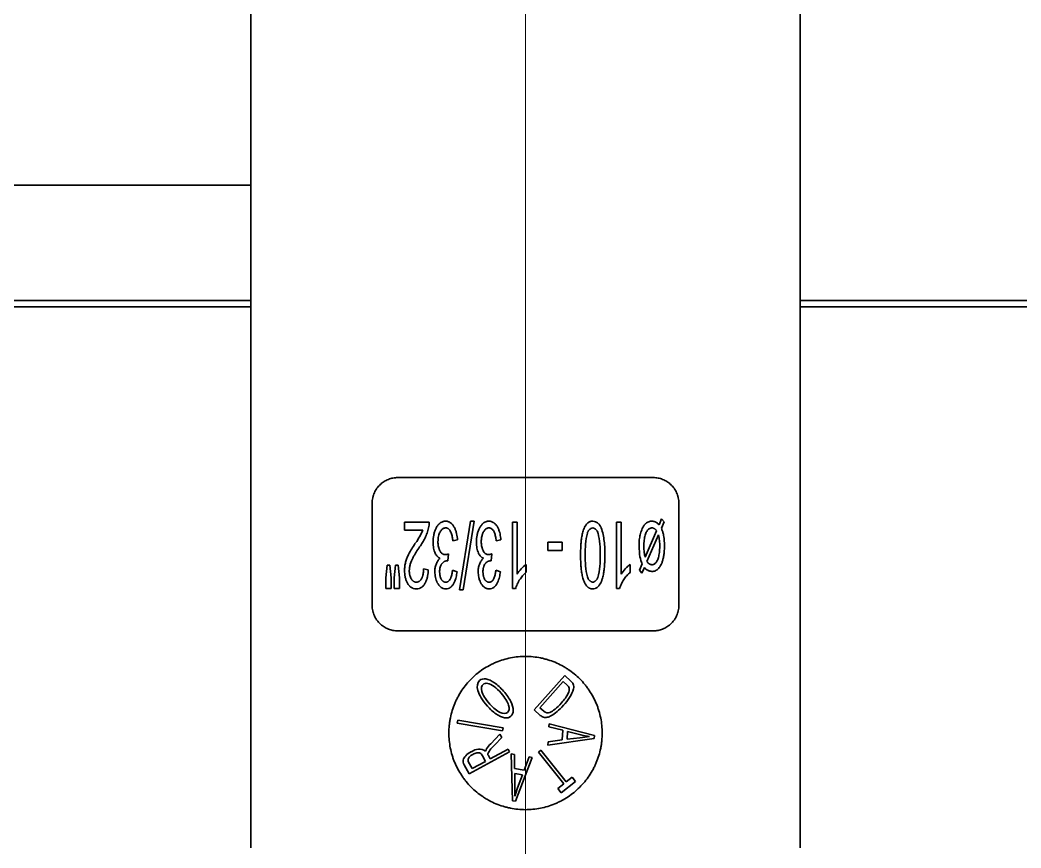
# Model space of a CAD drawing. Extents: x 5809 to 10669, y -850 to 3886.
# Drawn here: x 8613.39 to 8652.56, y 2699.5 to 2731.91 of the extents above; entities that cross this region are included whole.
import ezdxf

# ---------------------------------------------------------------- set-up
doc = ezdxf.new("R2010")
doc.units = 0
doc.header["$LTSCALE"] = 5
doc.layers.get('0').update_dxf_attribs({"linetype": 'CONTINUOUS', "lineweight": 0})
doc.layers.add('1', color=7, linetype='CONTINUOUS', true_color=0xffffff)

msp = doc.modelspace()

# ---------------------------------------------------------------- linework, layer by layer
at = {"color": 4}
msp.add_line((8633.173, 2732.496), (8633.173, 2632.496), dxfattribs=at)
at = {"layer": '1', "color": 7, "linetype": 'Continuous', "lineweight": 35}
for p, q in [((8622.423, 2738.996), (8622.423, 2699.496)), ((8643.923, 2699.496), (8643.923, 2738.996)), ((8622.423, 2725.446), (8584.448, 2725.446)), ((8404.815, 2720.935), (8622.423, 2720.935)), ((8643.923, 2720.935), (8677.024, 2720.935)), ((8404.815, 2720.676), (8622.423, 2720.676)), ((8643.923, 2720.676), (8677.024, 2720.676)), ((8638.173, 2713.996), (8628.173, 2713.996)), ((8627.173, 2708.996), (8627.173, 2712.996)), ((8639.173, 2712.996), (8639.173, 2708.996)), ((8630.593, 2709.605), (8631.015, 2712.292)), ((8631.16, 2712.292), (8630.737, 2709.605)), ((8631.015, 2712.292), (8631.16, 2712.292)), ((8638.397, 2712.148), (8638.5, 2712.387)), ((8638.5, 2712.387), (8638.595, 2712.26)), ((8628.439, 2712.249), (8629.404, 2712.249)), ((8628.439, 2712.249), (8628.439, 2711.941)), ((8629.154, 2711.941), (8628.439, 2711.941)), ((8632.664, 2712.249), (8632.842, 2712.249)), ((8632.664, 2712.249), (8632.664, 2709.649)), ((8632.842, 2710.215), (8632.842, 2712.249)), ((8636.734, 2712.249), (8636.912, 2712.249)), ((8636.734, 2712.249), (8636.734, 2709.649)), ((8636.912, 2710.215), (8636.912, 2712.249)), ((8637.85, 2710.883), (8638.296, 2711.918)), ((8638.595, 2712.26), (8638.488, 2712.013)), ((8630.51, 2711.559), (8630.331, 2711.517)), ((8632.206, 2711.559), (8632.027, 2711.517)), ((8638.375, 2711.751), (8637.925, 2710.711)), ((8634.051, 2711.468), (8634.602, 2711.468)), ((8634.051, 2711.468), (8634.051, 2711.147)), ((8634.602, 2711.147), (8634.051, 2711.147)), ((8634.602, 2711.147), (8634.602, 2711.468)), ((8630.137, 2710.736), (8630.157, 2711.016)), ((8631.833, 2710.737), (8631.853, 2711.016)), ((8627.705, 2710.075), (8627.753, 2710.57)), ((8627.753, 2710.57), (8627.86, 2710.57)), ((8627.86, 2710.57), (8627.91, 2710.075)), ((8628.034, 2710.075), (8628.08, 2710.57)), ((8628.08, 2710.57), (8628.189, 2710.57)), ((8628.189, 2710.57), (8628.238, 2710.075)), ((8629.186, 2710.423), (8629.37, 2710.39)), ((8630.313, 2710.37), (8630.492, 2710.312)), ((8632.01, 2710.37), (8632.188, 2710.312)), ((8633.201, 2710.29), (8633.201, 2710.599)), ((8637.271, 2710.29), (8637.271, 2710.599)), ((8637.63, 2710.374), (8637.737, 2710.62)), ((8637.727, 2710.249), (8637.63, 2710.374)), ((8637.824, 2710.476), (8637.727, 2710.249)), ((8627.705, 2710.075), (8627.705, 2709.649)), ((8627.91, 2709.649), (8627.91, 2710.075)), ((8628.034, 2710.075), (8628.034, 2709.649)), ((8628.238, 2709.649), (8628.238, 2710.075)), ((8627.91, 2709.649), (8627.705, 2709.649)), ((8628.238, 2709.649), (8628.034, 2709.649)), ((8630.737, 2709.605), (8630.593, 2709.605)), ((8632.779, 2709.649), (8632.664, 2709.649)), ((8636.852, 2709.649), (8636.734, 2709.649)), ((8628.173, 2707.996), (8638.173, 2707.996)), ((8634.705, 2706.248), (8633.506, 2704.905)), ((8634.948, 2706.031), (8634.705, 2706.248)), ((8633.737, 2704.984), (8634.652, 2706.01)), ((8634.652, 2706.01), (8634.806, 2705.872)), ((8633.506, 2704.905), (8633.748, 2704.689)), ((8633.891, 2704.847), (8633.737, 2704.984)), ((8630.519, 2704.497), (8630.5, 2704.38)), ((8632.295, 2704.204), (8630.519, 2704.497)), ((8630.5, 2704.38), (8632.276, 2704.086)), ((8632.276, 2704.086), (8632.295, 2704.204)), ((8634.09, 2704.236), (8634.097, 2704.362)), ((8634.09, 2704.236), (8634.627, 2704.105)), ((8635.872, 2703.905), (8634.097, 2704.362)), ((8634.627, 2704.105), (8634.604, 2703.727)), ((8632.173, 2703.954), (8631.81, 2703.579)), ((8631.97, 2703.541), (8632.244, 2703.824)), ((8632.244, 2703.824), (8632.173, 2703.954)), ((8634.045, 2703.521), (8635.865, 2703.778)), ((8634.604, 2703.727), (8634.054, 2703.657)), ((8634.799, 2703.752), (8634.818, 2704.057)), ((8635.303, 2703.814), (8634.799, 2703.752)), ((8634.818, 2704.057), (8635.34, 2703.926)), ((8635.872, 2703.905), (8635.865, 2703.778)), ((8632.492, 2703.362), (8631.788, 2702.983)), ((8632.549, 2703.257), (8632.492, 2703.362)), ((8633.776, 2703.326), (8633.683, 2703.252)), ((8634.76, 2702.08), (8633.776, 2703.326)), ((8634.045, 2703.521), (8634.054, 2703.657)), ((8630.964, 2702.403), (8632.549, 2703.257)), ((8631.607, 2702.885), (8631.083, 2702.603)), ((8631.486, 2703.11), (8631.607, 2702.885)), ((8631.788, 2702.983), (8631.718, 2703.113)), ((8632.739, 2703.158), (8632.605, 2703.181)), ((8632.605, 2703.181), (8632.66, 2701.345)), ((8632.739, 2703.158), (8632.748, 2702.604)), ((8632.786, 2701.323), (8633.435, 2703.037)), ((8633.311, 2703.059), (8633.121, 2702.539)), ((8633.435, 2703.037), (8633.311, 2703.059)), ((8633.683, 2703.252), (8634.666, 2702.006)), ((8630.775, 2702.755), (8630.964, 2702.403)), ((8631.083, 2702.603), (8630.933, 2702.881)), ((8633.121, 2702.539), (8632.748, 2702.604)), ((8632.752, 2702.407), (8632.758, 2701.899)), ((8632.752, 2702.407), (8633.053, 2702.354)), ((8633.053, 2702.354), (8632.865, 2701.849)), ((8634.992, 2702.263), (8634.76, 2702.08)), ((8635.124, 2702.097), (8634.992, 2702.263)), ((8634.666, 2702.006), (8634.434, 2701.822)), ((8634.434, 2701.822), (8634.565, 2701.655)), ((8634.565, 2701.655), (8635.124, 2702.097)), ((8632.66, 2701.345), (8632.786, 2701.323))]:
    msp.add_line(p, q, dxfattribs=at)
for centre, radius, start, end in [((8634.678, 2705.728), 0.405, 27.0957, 48.2605), ((8633.553, 2706.195), 1.569, 315.1419, 342.8269), ((8634.631, 2705.676), 0.263, 17.1388, 48.2605), ((8634.741, 2705.804), 0.317, 346.8867, 20.1022), ((8634.044, 2705.018), 0.23, 228.2605, 291.4392), ((8636.375, 2695.773), 8.112, 94.9161, 97.5911), ((8636.385, 2708.097), 4.3, 255.9385, 260.5571), ((8631.354, 2702.904), 0.462, 56.3406, 129.2567), ((8631.986, 2703.184), 0.39, 149.005, 164.3647), ((8632.857, 2702.563), 1.459, 135.875, 145.744), ((8632.537, 2702.8), 0.922, 127.4414, 155.8018), ((8631.164, 2702.921), 0.235, 101.8972, 189.9808), ((8631.894, 2703.207), 0.2, 188.3447, 208.311), ((8624.648, 2701.718), 8.112, 358.6035, 1.2786), ((8636.896, 2700.352), 4.3, 159.6259, 164.2445)]:
    msp.add_arc(centre, radius, start, end, dxfattribs=at)
for points, knots in [([(8627.173, 2712.996), (8627.173, 2713.068), (8627.181, 2713.138), (8627.199, 2713.223), (8627.203, 2713.24), (8627.212, 2713.274), (8627.217, 2713.291), (8627.233, 2713.34), (8627.246, 2713.372), (8627.274, 2713.435), (8627.289, 2713.465), (8627.314, 2713.509), (8627.323, 2713.523), (8627.341, 2713.551), (8627.351, 2713.565), (8627.399, 2713.633), (8627.442, 2713.682), (8627.501, 2713.737), (8627.513, 2713.748), (8627.538, 2713.768), (8627.55, 2713.779), (8627.588, 2713.808), (8627.614, 2713.826), (8627.694, 2713.876), (8627.75, 2713.904), (8627.837, 2713.939), (8627.867, 2713.949), (8627.927, 2713.966), (8627.957, 2713.973), (8628.048, 2713.99), (8628.11, 2713.996), (8628.173, 2713.996)], [0, 0, 0, 0, 0.125, 0.125, 0.15625, 0.15625, 0.1875, 0.1875, 0.25, 0.25, 0.3125, 0.3125, 0.34375, 0.34375, 0.375, 0.375, 0.5, 0.5, 0.53125, 0.53125, 0.5625, 0.5625, 0.625, 0.625, 0.75, 0.75, 0.8125, 0.8125, 0.875, 0.875, 1, 1, 1, 1]), ([(8639.173, 2712.996), (8639.173, 2713.068), (8639.165, 2713.138), (8639.147, 2713.223), (8639.143, 2713.24), (8639.134, 2713.274), (8639.129, 2713.291), (8639.112, 2713.34), (8639.1, 2713.372), (8639.072, 2713.435), (8639.057, 2713.465), (8639.032, 2713.509), (8639.023, 2713.523), (8639.005, 2713.551), (8638.995, 2713.565), (8638.947, 2713.633), (8638.904, 2713.682), (8638.845, 2713.737), (8638.833, 2713.748), (8638.808, 2713.768), (8638.796, 2713.779), (8638.758, 2713.808), (8638.732, 2713.826), (8638.652, 2713.876), (8638.596, 2713.904), (8638.509, 2713.939), (8638.479, 2713.949), (8638.419, 2713.966), (8638.389, 2713.973), (8638.298, 2713.99), (8638.236, 2713.996), (8638.173, 2713.996)], [0, 0, 0, 0, 0.125, 0.125, 0.15625, 0.15625, 0.1875, 0.1875, 0.25, 0.25, 0.3125, 0.3125, 0.34375, 0.34375, 0.375, 0.375, 0.5, 0.5, 0.53125, 0.53125, 0.5625, 0.5625, 0.625, 0.625, 0.75, 0.75, 0.8125, 0.8125, 0.875, 0.875, 1, 1, 1, 1]), ([(8630.048, 2712.292), (8630.026, 2712.292), (8629.995, 2712.29), (8629.964, 2712.283), (8629.943, 2712.277), (8629.933, 2712.274), (8629.903, 2712.262), (8629.884, 2712.253), (8629.856, 2712.236), (8629.848, 2712.23), (8629.83, 2712.217), (8629.822, 2712.21), (8629.797, 2712.188), (8629.782, 2712.173), (8629.754, 2712.141), (8629.74, 2712.124), (8629.715, 2712.088), (8629.703, 2712.07), (8629.681, 2712.032), (8629.671, 2712.012), (8629.643, 2711.954), (8629.627, 2711.913), (8629.606, 2711.85), (8629.6, 2711.829), (8629.589, 2711.786), (8629.584, 2711.765), (8629.563, 2711.656), (8629.556, 2711.568), (8629.556, 2711.48)], [0, 0, 0, 0, 0.0625, 0.09375, 0.09375, 0.125, 0.125, 0.1875, 0.1875, 0.21875, 0.21875, 0.25, 0.25, 0.3125, 0.3125, 0.375, 0.375, 0.4375, 0.4375, 0.5, 0.5, 0.625, 0.625, 0.6875, 0.6875, 0.75, 0.75, 1, 1, 1, 1]), ([(8630.51, 2711.559), (8630.507, 2711.599), (8630.504, 2711.639), (8630.493, 2711.717), (8630.487, 2711.756), (8630.47, 2711.834), (8630.459, 2711.872), (8630.441, 2711.928), (8630.434, 2711.947), (8630.419, 2711.984), (8630.411, 2712.002), (8630.385, 2712.056), (8630.365, 2712.091), (8630.33, 2712.139), (8630.318, 2712.154), (8630.298, 2712.176), (8630.291, 2712.183), (8630.276, 2712.197), (8630.269, 2712.204), (8630.247, 2712.223), (8630.231, 2712.234), (8630.206, 2712.25), (8630.197, 2712.255), (8630.179, 2712.263), (8630.153, 2712.275), (8630.125, 2712.283), (8630.096, 2712.289), (8630.087, 2712.29), (8630.067, 2712.292), (8630.058, 2712.292), (8630.048, 2712.292)], [0, 0, 0, 0, 0.125, 0.125, 0.25, 0.25, 0.375, 0.375, 0.4375, 0.4375, 0.5, 0.5, 0.625, 0.625, 0.6875, 0.6875, 0.71875, 0.71875, 0.75, 0.75, 0.8125, 0.8125, 0.84375, 0.84375, 0.875, 0.9375, 0.9375, 0.96875, 0.96875, 1, 1, 1, 1]), ([(8631.744, 2712.292), (8631.722, 2712.292), (8631.69, 2712.289), (8631.658, 2712.282), (8631.637, 2712.276), (8631.626, 2712.273), (8631.596, 2712.261), (8631.577, 2712.251), (8631.549, 2712.233), (8631.54, 2712.227), (8631.523, 2712.214), (8631.514, 2712.207), (8631.49, 2712.185), (8631.475, 2712.169), (8631.447, 2712.136), (8631.433, 2712.119), (8631.414, 2712.092), (8631.408, 2712.083), (8631.397, 2712.064), (8631.38, 2712.036), (8631.365, 2712.008), (8631.337, 2711.949), (8631.321, 2711.908), (8631.301, 2711.846), (8631.295, 2711.825), (8631.285, 2711.782), (8631.28, 2711.761), (8631.259, 2711.654), (8631.253, 2711.567), (8631.253, 2711.48)], [0, 0, 0, 0, 0.0625, 0.09375, 0.09375, 0.125, 0.125, 0.1875, 0.1875, 0.21875, 0.21875, 0.25, 0.25, 0.3125, 0.3125, 0.375, 0.375, 0.40625, 0.40625, 0.4375, 0.5, 0.5, 0.625, 0.625, 0.6875, 0.6875, 0.75, 0.75, 1, 1, 1, 1]), ([(8632.206, 2711.559), (8632.202, 2711.638), (8632.192, 2711.716), (8632.167, 2711.831), (8632.157, 2711.868), (8632.138, 2711.924), (8632.132, 2711.943), (8632.117, 2711.98), (8632.109, 2711.998), (8632.083, 2712.052), (8632.064, 2712.087), (8632.029, 2712.135), (8632.016, 2712.151), (8631.99, 2712.181), (8631.976, 2712.194), (8631.954, 2712.214), (8631.946, 2712.22), (8631.93, 2712.232), (8631.922, 2712.237), (8631.896, 2712.253), (8631.879, 2712.262), (8631.851, 2712.273), (8631.842, 2712.277), (8631.823, 2712.282), (8631.813, 2712.285), (8631.784, 2712.29), (8631.764, 2712.292), (8631.744, 2712.292)], [0, 0, 0, 0, 0.25, 0.25, 0.375, 0.375, 0.4375, 0.4375, 0.5, 0.5, 0.625, 0.625, 0.6875, 0.6875, 0.75, 0.75, 0.78125, 0.78125, 0.8125, 0.8125, 0.875, 0.875, 0.90625, 0.90625, 0.9375, 0.9375, 1, 1, 1, 1]), ([(8635.327, 2710.966), (8635.327, 2711.031), (8635.328, 2711.095), (8635.331, 2711.223), (8635.334, 2711.287), (8635.342, 2711.415), (8635.348, 2711.478), (8635.363, 2711.606), (8635.372, 2711.669), (8635.391, 2711.763), (8635.397, 2711.795), (8635.413, 2711.857), (8635.422, 2711.887), (8635.441, 2711.948), (8635.452, 2711.979), (8635.478, 2712.038), (8635.492, 2712.066), (8635.516, 2712.108), (8635.524, 2712.121), (8635.543, 2712.148), (8635.552, 2712.16), (8635.573, 2712.184), (8635.583, 2712.196), (8635.607, 2712.218), (8635.619, 2712.228), (8635.645, 2712.247), (8635.658, 2712.255), (8635.679, 2712.265), (8635.686, 2712.269), (8635.701, 2712.275), (8635.708, 2712.277), (8635.731, 2712.284), (8635.746, 2712.288), (8635.777, 2712.292), (8635.792, 2712.292), (8635.808, 2712.292)], [0, 0, 0, 0, 0.125, 0.125, 0.25, 0.25, 0.375, 0.375, 0.5, 0.5, 0.5625, 0.5625, 0.625, 0.625, 0.6875, 0.6875, 0.75, 0.75, 0.78125, 0.78125, 0.8125, 0.8125, 0.84375, 0.84375, 0.875, 0.875, 0.90625, 0.90625, 0.921875, 0.921875, 0.9375, 0.9375, 0.96875, 0.96875, 1, 1, 1, 1]), ([(8635.808, 2712.294), (8635.845, 2712.289), (8635.88, 2712.28), (8635.931, 2712.258), (8635.948, 2712.25), (8635.979, 2712.23), (8635.994, 2712.22), (8636.015, 2712.202), (8636.022, 2712.196), (8636.036, 2712.183), (8636.042, 2712.177), (8636.061, 2712.156), (8636.084, 2712.127), (8636.103, 2712.095), (8636.116, 2712.069), (8636.119, 2712.061), (8636.126, 2712.043), (8636.13, 2712.034), (8636.133, 2712.025)], [0, 0, 0, 0, 0.25, 0.25, 0.375, 0.375, 0.5, 0.5, 0.5625, 0.5625, 0.625, 0.625, 0.75, 0.875, 0.875, 0.9375, 0.9375, 1, 1, 1, 1]), ([(8637.788, 2712.09), (8637.806, 2712.121), (8637.827, 2712.148), (8637.857, 2712.179), (8637.864, 2712.184), (8637.877, 2712.196), (8637.883, 2712.201), (8637.903, 2712.217), (8637.931, 2712.236), (8637.96, 2712.251), (8637.983, 2712.261), (8637.991, 2712.264), (8638.006, 2712.27), (8638.014, 2712.272), (8638.053, 2712.284), (8638.085, 2712.289), (8638.117, 2712.291)], [0, 0, 0, 0, 0.25, 0.25, 0.3125, 0.3125, 0.375, 0.375, 0.5, 0.625, 0.625, 0.6875, 0.6875, 0.75, 0.75, 1, 1, 1, 1]), ([(8638.117, 2712.291), (8638.144, 2712.29), (8638.17, 2712.286), (8638.208, 2712.276), (8638.221, 2712.272), (8638.246, 2712.263), (8638.258, 2712.257), (8638.294, 2712.239), (8638.317, 2712.225), (8638.349, 2712.199), (8638.359, 2712.19), (8638.379, 2712.17), (8638.388, 2712.159), (8638.397, 2712.148)], [0, 0, 0, 0, 0.25, 0.25, 0.375, 0.375, 0.5, 0.5, 0.75, 0.75, 0.875, 0.875, 1, 1, 1, 1]), ([(8628.872, 2711.441), (8628.929, 2711.517), (8628.981, 2711.598), (8629.075, 2711.764), (8629.118, 2711.851), (8629.156, 2711.94)], [0, 0, 0, 0, 0.5, 0.5, 1, 1, 1, 1]), ([(8629.383, 2712.026), (8629.366, 2711.958), (8629.346, 2711.891), (8629.299, 2711.761), (8629.246, 2711.634), (8629.18, 2711.514), (8629.126, 2711.426), (8629.107, 2711.397), (8629.069, 2711.34), (8629.049, 2711.312), (8629.028, 2711.285)], [0, 0, 0, 0, 0.25, 0.25, 0.5, 0.75, 0.75, 0.875, 0.875, 1, 1, 1, 1]), ([(8630.331, 2711.517), (8630.325, 2711.57), (8630.317, 2711.623), (8630.301, 2711.701), (8630.295, 2711.727), (8630.281, 2711.779), (8630.273, 2711.804), (8630.254, 2711.854), (8630.243, 2711.878), (8630.224, 2711.913), (8630.217, 2711.924), (8630.201, 2711.946), (8630.193, 2711.957), (8630.175, 2711.976), (8630.165, 2711.985), (8630.149, 2711.996), (8630.144, 2712), (8630.133, 2712.007), (8630.127, 2712.01), (8630.11, 2712.018), (8630.097, 2712.022), (8630.072, 2712.027), (8630.059, 2712.029), (8630.046, 2712.029)], [0, 0, 0, 0, 0.25, 0.25, 0.375, 0.375, 0.5, 0.5, 0.625, 0.625, 0.6875, 0.6875, 0.75, 0.75, 0.8125, 0.8125, 0.84375, 0.84375, 0.875, 0.875, 0.9375, 0.9375, 1, 1, 1, 1]), ([(8631.742, 2712.029), (8631.728, 2712.029), (8631.714, 2712.027), (8631.686, 2712.02), (8631.673, 2712.015), (8631.648, 2712.003), (8631.636, 2711.995), (8631.613, 2711.978), (8631.602, 2711.969), (8631.583, 2711.949), (8631.573, 2711.938), (8631.556, 2711.916), (8631.548, 2711.904), (8631.526, 2711.868), (8631.513, 2711.843), (8631.497, 2711.804), (8631.492, 2711.79), (8631.483, 2711.763), (8631.479, 2711.75), (8631.467, 2711.709), (8631.461, 2711.681), (8631.447, 2711.598), (8631.443, 2711.542), (8631.443, 2711.486)], [0, 0, 0, 0, 0.0625, 0.0625, 0.125, 0.125, 0.1875, 0.1875, 0.25, 0.25, 0.3125, 0.3125, 0.375, 0.375, 0.5, 0.5, 0.5625, 0.5625, 0.625, 0.625, 0.75, 0.75, 1, 1, 1, 1]), ([(8635.8, 2712.033), (8635.775, 2712.027), (8635.751, 2712.017), (8635.717, 2711.997), (8635.706, 2711.99), (8635.686, 2711.974), (8635.676, 2711.965), (8635.658, 2711.947), (8635.65, 2711.937), (8635.634, 2711.915), (8635.62, 2711.893), (8635.609, 2711.869), (8635.6, 2711.845), (8635.596, 2711.832), (8635.593, 2711.819)], [0, 0, 0, 0, 0.25, 0.25, 0.375, 0.375, 0.5, 0.5, 0.625, 0.625, 0.75, 0.875, 0.875, 1, 1, 1, 1]), ([(8636.009, 2711.82), (8636.003, 2711.846), (8635.994, 2711.871), (8635.975, 2711.905), (8635.968, 2711.916), (8635.952, 2711.937), (8635.944, 2711.947), (8635.93, 2711.961), (8635.925, 2711.966), (8635.915, 2711.974), (8635.91, 2711.979), (8635.895, 2711.991), (8635.873, 2712.005), (8635.85, 2712.016), (8635.826, 2712.026), (8635.814, 2712.03), (8635.801, 2712.033)], [0, 0, 0, 0, 0.25, 0.25, 0.375, 0.375, 0.5, 0.5, 0.5625, 0.5625, 0.625, 0.625, 0.75, 0.875, 0.875, 1, 1, 1, 1]), ([(8636.138, 2712.027), (8636.192, 2711.854), (8636.23, 2711.68), (8636.264, 2711.415), (8636.271, 2711.326), (8636.277, 2711.147), (8636.276, 2711.057), (8636.272, 2710.967)], [0, 0, 0, 0, 0.5, 0.5, 0.75, 0.75, 1, 1, 1, 1]), ([(8637.62, 2711.309), (8637.615, 2711.378), (8637.616, 2711.445), (8637.626, 2711.58), (8637.636, 2711.647), (8637.657, 2711.746), (8637.665, 2711.779), (8637.684, 2711.844), (8637.694, 2711.876), (8637.729, 2711.971), (8637.756, 2712.032), (8637.786, 2712.091)], [0, 0, 0, 0, 0.25, 0.25, 0.5, 0.5, 0.625, 0.625, 0.75, 0.75, 1, 1, 1, 1]), ([(8638.296, 2711.918), (8638.286, 2711.934), (8638.275, 2711.949), (8638.256, 2711.968), (8638.25, 2711.974), (8638.236, 2711.986), (8638.221, 2711.996), (8638.206, 2712.004), (8638.19, 2712.012), (8638.182, 2712.015), (8638.157, 2712.024), (8638.141, 2712.027), (8638.123, 2712.029)], [0, 0, 0, 0, 0.25, 0.25, 0.375, 0.375, 0.5, 0.625, 0.625, 0.75, 0.75, 1, 1, 1, 1]), ([(8638.424, 2711.305), (8638.426, 2711.381), (8638.422, 2711.456), (8638.406, 2711.605), (8638.393, 2711.678), (8638.375, 2711.751)], [0, 0, 0, 0, 0.5, 0.5, 1, 1, 1, 1]), ([(8629.028, 2711.285), (8628.98, 2711.215), (8628.933, 2711.144), (8628.866, 2711.035), (8628.844, 2710.998), (8628.801, 2710.924), (8628.781, 2710.887), (8628.722, 2710.773), (8628.688, 2710.695), (8628.658, 2710.59), (8628.652, 2710.569), (8628.643, 2710.526), (8628.639, 2710.505), (8628.629, 2710.44), (8628.625, 2710.396), (8628.625, 2710.352)], [0, 0, 0, 0, 0.25, 0.25, 0.375, 0.375, 0.5, 0.5, 0.75, 0.75, 0.8125, 0.8125, 0.875, 0.875, 1, 1, 1, 1]), ([(8629.826, 2710.84), (8629.808, 2710.848), (8629.773, 2710.867), (8629.723, 2710.909), (8629.677, 2710.965), (8629.635, 2711.038), (8629.601, 2711.126), (8629.576, 2711.229), (8629.56, 2711.346), (8629.556, 2711.433), (8629.556, 2711.48)], [0, 0, 0, 0, 0.122262, 0.247653, 0.373044, 0.498435, 0.623827, 0.749218, 0.874609, 1, 1, 1, 1]), ([(8629.747, 2711.486), (8629.747, 2711.431), (8629.751, 2711.378), (8629.764, 2711.299), (8629.769, 2711.273), (8629.78, 2711.235), (8629.784, 2711.222), (8629.793, 2711.196), (8629.798, 2711.184), (8629.814, 2711.146), (8629.826, 2711.123), (8629.848, 2711.089), (8629.855, 2711.079), (8629.872, 2711.058), (8629.882, 2711.048), (8629.901, 2711.03), (8629.911, 2711.022), (8629.933, 2711.007), (8629.945, 2711.001), (8629.969, 2710.991), (8629.981, 2710.987), (8630, 2710.983), (8630.007, 2710.982), (8630.02, 2710.981), (8630.026, 2710.98), (8630.033, 2710.98)], [0, 0, 0, 0, 0.25, 0.25, 0.375, 0.375, 0.4375, 0.4375, 0.5, 0.5, 0.625, 0.625, 0.6875, 0.6875, 0.75, 0.75, 0.8125, 0.8125, 0.875, 0.875, 0.9375, 0.9375, 0.96875, 0.96875, 1, 1, 1, 1]), ([(8631.523, 2710.84), (8631.505, 2710.848), (8631.469, 2710.867), (8631.418, 2710.91), (8631.372, 2710.967), (8631.331, 2711.04), (8631.297, 2711.128), (8631.272, 2711.23), (8631.256, 2711.347), (8631.253, 2711.434), (8631.253, 2711.48)], [0, 0, 0, 0, 0.122256, 0.247648, 0.37304, 0.498432, 0.623824, 0.749216, 0.874608, 1, 1, 1, 1]), ([(8631.443, 2711.486), (8631.443, 2711.432), (8631.447, 2711.379), (8631.46, 2711.301), (8631.465, 2711.276), (8631.476, 2711.237), (8631.48, 2711.225), (8631.488, 2711.199), (8631.493, 2711.187), (8631.509, 2711.15), (8631.521, 2711.126), (8631.542, 2711.092), (8631.55, 2711.081), (8631.567, 2711.06), (8631.576, 2711.05), (8631.595, 2711.032), (8631.605, 2711.024), (8631.622, 2711.012), (8631.628, 2711.009), (8631.639, 2711.002), (8631.645, 2710.999), (8631.663, 2710.991), (8631.676, 2710.987), (8631.696, 2710.983), (8631.702, 2710.982), (8631.716, 2710.981), (8631.723, 2710.98), (8631.729, 2710.98)], [0, 0, 0, 0, 0.25, 0.25, 0.375, 0.375, 0.4375, 0.4375, 0.5, 0.5, 0.625, 0.625, 0.6875, 0.6875, 0.75, 0.75, 0.8125, 0.8125, 0.84375, 0.84375, 0.875, 0.875, 0.9375, 0.9375, 0.96875, 0.96875, 1, 1, 1, 1]), ([(8628.44, 2710.36), (8628.44, 2710.415), (8628.444, 2710.469), (8628.458, 2710.577), (8628.467, 2710.63), (8628.487, 2710.708), (8628.494, 2710.734), (8628.51, 2710.786), (8628.519, 2710.812), (8628.548, 2710.888), (8628.57, 2710.937), (8628.595, 2710.984)], [0, 0, 0, 0, 0.25, 0.25, 0.5, 0.5, 0.625, 0.625, 0.75, 0.75, 1, 1, 1, 1]), ([(8629.628, 2710.312), (8629.625, 2710.362), (8629.627, 2710.41), (8629.637, 2710.482), (8629.642, 2710.506), (8629.655, 2710.554), (8629.662, 2710.577), (8629.688, 2710.645), (8629.71, 2710.688), (8629.762, 2710.769), (8629.792, 2710.806), (8629.826, 2710.84)], [0, 0, 0, 0, 0.25, 0.25, 0.375, 0.375, 0.5, 0.5, 0.75, 0.75, 1, 1, 1, 1]), ([(8629.812, 2710.306), (8629.812, 2710.356), (8629.816, 2710.406), (8629.831, 2710.478), (8629.837, 2710.502), (8629.85, 2710.537), (8629.854, 2710.549), (8629.865, 2710.571), (8629.876, 2710.593), (8629.889, 2710.614), (8629.903, 2710.634), (8629.911, 2710.644), (8629.935, 2710.671), (8629.954, 2710.687), (8629.979, 2710.703), (8629.984, 2710.706), (8629.995, 2710.712), (8630.011, 2710.72), (8630.039, 2710.731), (8630.062, 2710.736), (8630.086, 2710.74), (8630.098, 2710.741), (8630.11, 2710.74)], [0, 0, 0, 0, 0.25, 0.25, 0.375, 0.375, 0.4375, 0.4375, 0.5, 0.5625, 0.5625, 0.625, 0.625, 0.75, 0.75, 0.78125, 0.78125, 0.8125, 0.875, 0.9375, 0.9375, 1, 1, 1, 1]), ([(8630.033, 2710.98), (8630.055, 2710.982), (8630.076, 2710.986), (8630.117, 2710.998), (8630.137, 2711.006), (8630.157, 2711.016)], [0, 0, 0, 0, 0.5, 0.5, 1, 1, 1, 1]), ([(8630.137, 2710.736), (8630.132, 2710.738), (8630.128, 2710.738), (8630.118, 2710.74), (8630.114, 2710.74), (8630.109, 2710.741)], [0, 0, 0, 0, 0.5, 0.5, 1, 1, 1, 1]), ([(8631.324, 2710.312), (8631.321, 2710.361), (8631.323, 2710.41), (8631.334, 2710.481), (8631.338, 2710.505), (8631.348, 2710.54), (8631.351, 2710.552), (8631.358, 2710.575), (8631.362, 2710.587), (8631.384, 2710.643), (8631.405, 2710.686), (8631.438, 2710.737), (8631.445, 2710.747), (8631.459, 2710.767), (8631.481, 2710.796), (8631.506, 2710.823), (8631.523, 2710.84)], [0, 0, 0, 0, 0.25, 0.25, 0.375, 0.375, 0.4375, 0.4375, 0.5, 0.5, 0.75, 0.75, 0.8125, 0.8125, 0.875, 1, 1, 1, 1]), ([(8631.807, 2710.74), (8631.782, 2710.741), (8631.758, 2710.737), (8631.729, 2710.728), (8631.723, 2710.726), (8631.711, 2710.722), (8631.695, 2710.715), (8631.679, 2710.706), (8631.658, 2710.692), (8631.649, 2710.684), (8631.63, 2710.668), (8631.622, 2710.66), (8631.605, 2710.641), (8631.598, 2710.632), (8631.584, 2710.611), (8631.577, 2710.601), (8631.559, 2710.569), (8631.549, 2710.547), (8631.537, 2710.512), (8631.534, 2710.5), (8631.527, 2710.476), (8631.524, 2710.464), (8631.512, 2710.404), (8631.508, 2710.356), (8631.508, 2710.306)], [0, 0, 0, 0, 0.125, 0.125, 0.15625, 0.15625, 0.1875, 0.25, 0.25, 0.3125, 0.3125, 0.375, 0.375, 0.4375, 0.4375, 0.5, 0.5, 0.625, 0.625, 0.6875, 0.6875, 0.75, 0.75, 1, 1, 1, 1]), ([(8631.729, 2710.98), (8631.751, 2710.982), (8631.772, 2710.986), (8631.803, 2710.995), (8631.813, 2710.998), (8631.834, 2711.006), (8631.843, 2711.011), (8631.853, 2711.016)], [0, 0, 0, 0, 0.5, 0.5, 0.75, 0.75, 1, 1, 1, 1]), ([(8635.327, 2710.966), (8635.327, 2710.903), (8635.328, 2710.839), (8635.331, 2710.711), (8635.334, 2710.647), (8635.342, 2710.52), (8635.347, 2710.456), (8635.362, 2710.33), (8635.371, 2710.266), (8635.396, 2710.142), (8635.411, 2710.08), (8635.441, 2709.99), (8635.452, 2709.96), (8635.476, 2709.901), (8635.49, 2709.872), (8635.513, 2709.83), (8635.522, 2709.816), (8635.539, 2709.789), (8635.548, 2709.776), (8635.578, 2709.739), (8635.6, 2709.717), (8635.631, 2709.693), (8635.638, 2709.688), (8635.651, 2709.68), (8635.672, 2709.668), (8635.693, 2709.658), (8635.716, 2709.651), (8635.723, 2709.649), (8635.738, 2709.645), (8635.762, 2709.64), (8635.785, 2709.639), (8635.801, 2709.639)], [0, 0, 0, 0, 0.125, 0.125, 0.25, 0.25, 0.375, 0.375, 0.5, 0.5, 0.625, 0.625, 0.6875, 0.6875, 0.75, 0.75, 0.78125, 0.78125, 0.8125, 0.8125, 0.875, 0.875, 0.890625, 0.890625, 0.90625, 0.9375, 0.9375, 0.953125, 0.953125, 0.96875, 1, 1, 1, 1]), ([(8636.276, 2710.966), (8636.276, 2710.902), (8636.275, 2710.838), (8636.272, 2710.71), (8636.269, 2710.646), (8636.261, 2710.519), (8636.255, 2710.455), (8636.24, 2710.328), (8636.231, 2710.264), (8636.213, 2710.171), (8636.206, 2710.139), (8636.191, 2710.078), (8636.182, 2710.047), (8636.168, 2710.001), (8636.162, 2709.986), (8636.151, 2709.956), (8636.146, 2709.941), (8636.127, 2709.897), (8636.113, 2709.868), (8636.089, 2709.827), (8636.081, 2709.813), (8636.063, 2709.787), (8636.044, 2709.762), (8636.023, 2709.738), (8636.006, 2709.722), (8636, 2709.717), (8635.988, 2709.706), (8635.982, 2709.701), (8635.963, 2709.687), (8635.95, 2709.679), (8635.929, 2709.668), (8635.922, 2709.665), (8635.908, 2709.659), (8635.9, 2709.656), (8635.863, 2709.643), (8635.832, 2709.639), (8635.801, 2709.639)], [0, 0, 0, 0, 0.125, 0.125, 0.25, 0.25, 0.375, 0.375, 0.5, 0.5, 0.5625, 0.5625, 0.625, 0.625, 0.65625, 0.65625, 0.6875, 0.6875, 0.75, 0.75, 0.78125, 0.78125, 0.8125, 0.84375, 0.84375, 0.859375, 0.859375, 0.875, 0.875, 0.90625, 0.90625, 0.921875, 0.921875, 0.9375, 0.9375, 1, 1, 1, 1]), ([(8628.896, 2709.639), (8628.859, 2709.639), (8628.822, 2709.644), (8628.777, 2709.659), (8628.768, 2709.662), (8628.751, 2709.67), (8628.725, 2709.682), (8628.701, 2709.697), (8628.678, 2709.714), (8628.67, 2709.72), (8628.656, 2709.733), (8628.648, 2709.739), (8628.628, 2709.76), (8628.615, 2709.774), (8628.59, 2709.805), (8628.579, 2709.821), (8628.558, 2709.854), (8628.548, 2709.872), (8628.521, 2709.925), (8628.506, 2709.962), (8628.487, 2710.019), (8628.482, 2710.039), (8628.471, 2710.078), (8628.467, 2710.098), (8628.455, 2710.157), (8628.45, 2710.198), (8628.442, 2710.278), (8628.441, 2710.319), (8628.441, 2710.36)], [0, 0, 0, 0, 0.125, 0.125, 0.15625, 0.15625, 0.1875, 0.25, 0.25, 0.28125, 0.28125, 0.3125, 0.3125, 0.375, 0.375, 0.4375, 0.4375, 0.5, 0.5, 0.625, 0.625, 0.6875, 0.6875, 0.75, 0.75, 0.875, 0.875, 1, 1, 1, 1]), ([(8628.625, 2710.352), (8628.625, 2710.302), (8628.629, 2710.252), (8628.641, 2710.191), (8628.644, 2710.179), (8628.65, 2710.155), (8628.653, 2710.143), (8628.665, 2710.108), (8628.674, 2710.085), (8628.69, 2710.052), (8628.696, 2710.041), (8628.708, 2710.02), (8628.722, 2710), (8628.737, 2709.982), (8628.75, 2709.969), (8628.754, 2709.964), (8628.763, 2709.956), (8628.767, 2709.952), (8628.781, 2709.941), (8628.791, 2709.935), (8628.806, 2709.926), (8628.811, 2709.923), (8628.822, 2709.918), (8628.827, 2709.916), (8628.855, 2709.906), (8628.877, 2709.902), (8628.9, 2709.902)], [0, 0, 0, 0, 0.25, 0.25, 0.3125, 0.3125, 0.375, 0.375, 0.5, 0.5, 0.5625, 0.5625, 0.625, 0.6875, 0.6875, 0.71875, 0.71875, 0.75, 0.75, 0.8125, 0.8125, 0.84375, 0.84375, 0.875, 0.875, 1, 1, 1, 1]), ([(8628.896, 2709.639), (8628.935, 2709.639), (8628.974, 2709.644), (8629.021, 2709.658), (8629.03, 2709.662), (8629.048, 2709.669), (8629.075, 2709.681), (8629.101, 2709.697), (8629.133, 2709.721), (8629.148, 2709.734), (8629.177, 2709.763), (8629.19, 2709.779), (8629.215, 2709.811), (8629.226, 2709.829), (8629.248, 2709.864), (8629.257, 2709.883), (8629.284, 2709.939), (8629.298, 2709.978), (8629.317, 2710.038), (8629.322, 2710.058), (8629.332, 2710.099), (8629.336, 2710.12), (8629.349, 2710.181), (8629.355, 2710.222), (8629.364, 2710.306), (8629.368, 2710.348), (8629.37, 2710.39)], [0, 0, 0, 0, 0.125, 0.125, 0.15625, 0.15625, 0.1875, 0.25, 0.25, 0.3125, 0.3125, 0.375, 0.375, 0.4375, 0.4375, 0.5, 0.5, 0.625, 0.625, 0.6875, 0.6875, 0.75, 0.75, 0.875, 0.875, 1, 1, 1, 1]), ([(8629.186, 2710.423), (8629.185, 2710.367), (8629.182, 2710.312), (8629.169, 2710.229), (8629.164, 2710.202), (8629.154, 2710.161), (8629.15, 2710.148), (8629.142, 2710.121), (8629.137, 2710.108), (8629.127, 2710.082), (8629.121, 2710.07), (8629.109, 2710.045), (8629.102, 2710.033), (8629.08, 2709.998), (8629.063, 2709.977), (8629.039, 2709.954), (8629.033, 2709.95), (8629.023, 2709.942), (8629.006, 2709.93), (8628.989, 2709.921), (8628.971, 2709.914), (8628.964, 2709.912), (8628.952, 2709.908), (8628.933, 2709.904), (8628.913, 2709.902), (8628.9, 2709.902)], [0, 0, 0, 0, 0.25, 0.25, 0.375, 0.375, 0.4375, 0.4375, 0.5, 0.5, 0.5625, 0.5625, 0.625, 0.625, 0.75, 0.75, 0.78125, 0.78125, 0.8125, 0.875, 0.875, 0.90625, 0.90625, 0.9375, 1, 1, 1, 1]), ([(8630.05, 2709.9), (8630.074, 2709.9), (8630.097, 2709.905), (8630.13, 2709.919), (8630.141, 2709.925), (8630.16, 2709.939), (8630.17, 2709.947), (8630.196, 2709.973), (8630.21, 2709.993), (8630.229, 2710.025), (8630.234, 2710.036), (8630.245, 2710.058), (8630.25, 2710.069), (8630.263, 2710.103), (8630.271, 2710.127), (8630.284, 2710.174), (8630.289, 2710.198), (8630.303, 2710.271), (8630.309, 2710.32), (8630.313, 2710.37)], [0, 0, 0, 0, 0.125, 0.125, 0.1875, 0.1875, 0.25, 0.25, 0.375, 0.375, 0.4375, 0.4375, 0.5, 0.5, 0.625, 0.625, 0.75, 0.75, 1, 1, 1, 1]), ([(8631.746, 2709.9), (8631.758, 2709.9), (8631.771, 2709.901), (8631.788, 2709.905), (8631.794, 2709.907), (8631.806, 2709.911), (8631.812, 2709.913), (8631.828, 2709.92), (8631.839, 2709.927), (8631.854, 2709.937), (8631.859, 2709.941), (8631.868, 2709.949), (8631.881, 2709.962), (8631.893, 2709.976), (8631.908, 2709.996), (8631.914, 2710.006), (8631.933, 2710.038), (8631.943, 2710.06), (8631.96, 2710.106), (8631.968, 2710.129), (8631.981, 2710.177), (8631.986, 2710.201), (8632, 2710.273), (8632.006, 2710.321), (8632.01, 2710.37)], [0, 0, 0, 0, 0.0625, 0.0625, 0.09375, 0.09375, 0.125, 0.125, 0.1875, 0.1875, 0.21875, 0.21875, 0.25, 0.3125, 0.3125, 0.375, 0.375, 0.5, 0.5, 0.625, 0.625, 0.75, 0.75, 1, 1, 1, 1]), ([(8632.842, 2710.215), (8632.889, 2710.291), (8632.943, 2710.361), (8633.062, 2710.489), (8633.128, 2710.547), (8633.201, 2710.599)], [0, 0, 0, 0, 0.5, 0.5, 1, 1, 1, 1]), ([(8636.913, 2710.215), (8636.96, 2710.292), (8637.014, 2710.362), (8637.104, 2710.458), (8637.136, 2710.489), (8637.185, 2710.532), (8637.202, 2710.546), (8637.236, 2710.574), (8637.253, 2710.587), (8637.271, 2710.599)], [0, 0, 0, 0, 0.5, 0.5, 0.75, 0.75, 0.875, 0.875, 1, 1, 1, 1]), ([(8638.116, 2710.321), (8638.089, 2710.324), (8638.062, 2710.329), (8638.022, 2710.34), (8638.009, 2710.345), (8637.983, 2710.355), (8637.97, 2710.361), (8637.932, 2710.381), (8637.908, 2710.396), (8637.875, 2710.423), (8637.864, 2710.433), (8637.843, 2710.454), (8637.833, 2710.465), (8637.824, 2710.476)], [0, 0, 0, 0, 0.25, 0.25, 0.375, 0.375, 0.5, 0.5, 0.75, 0.75, 0.875, 0.875, 1, 1, 1, 1]), ([(8637.925, 2710.71), (8637.935, 2710.693), (8637.948, 2710.677), (8637.968, 2710.655), (8637.976, 2710.649), (8637.991, 2710.636), (8637.999, 2710.63), (8638.023, 2710.614), (8638.04, 2710.606), (8638.076, 2710.592), (8638.095, 2710.588), (8638.113, 2710.585)], [0, 0, 0, 0, 0.25, 0.25, 0.375, 0.375, 0.5, 0.5, 0.75, 0.75, 1, 1, 1, 1]), ([(8630.054, 2709.639), (8630.018, 2709.639), (8629.983, 2709.645), (8629.915, 2709.671), (8629.884, 2709.689), (8629.827, 2709.735), (8629.803, 2709.761), (8629.769, 2709.804), (8629.759, 2709.82), (8629.739, 2709.851), (8629.73, 2709.867), (8629.705, 2709.916), (8629.691, 2709.949), (8629.667, 2710.019), (8629.657, 2710.055), (8629.642, 2710.128), (8629.637, 2710.164), (8629.629, 2710.238), (8629.628, 2710.275), (8629.628, 2710.312)], [0, 0, 0, 0, 0.125, 0.125, 0.25, 0.25, 0.375, 0.375, 0.4375, 0.4375, 0.5, 0.5, 0.625, 0.625, 0.75, 0.75, 0.875, 0.875, 1, 1, 1, 1]), ([(8629.812, 2710.306), (8629.812, 2710.263), (8629.815, 2710.219), (8629.827, 2710.155), (8629.831, 2710.134), (8629.843, 2710.092), (8629.851, 2710.071), (8629.864, 2710.041), (8629.869, 2710.032), (8629.88, 2710.013), (8629.885, 2710.003), (8629.904, 2709.976), (8629.918, 2709.96), (8629.938, 2709.943), (8629.942, 2709.939), (8629.95, 2709.933), (8629.955, 2709.93), (8629.968, 2709.921), (8629.978, 2709.916), (8629.992, 2709.91), (8629.997, 2709.909), (8630.008, 2709.906), (8630.013, 2709.904), (8630.029, 2709.901), (8630.039, 2709.9), (8630.05, 2709.9)], [0, 0, 0, 0, 0.25, 0.25, 0.375, 0.375, 0.5, 0.5, 0.5625, 0.5625, 0.625, 0.625, 0.75, 0.75, 0.78125, 0.78125, 0.8125, 0.8125, 0.875, 0.875, 0.90625, 0.90625, 0.9375, 0.9375, 1, 1, 1, 1]), ([(8630.054, 2709.639), (8630.09, 2709.639), (8630.125, 2709.645), (8630.167, 2709.66), (8630.175, 2709.664), (8630.191, 2709.672), (8630.215, 2709.684), (8630.237, 2709.7), (8630.258, 2709.717), (8630.265, 2709.723), (8630.278, 2709.736), (8630.298, 2709.755), (8630.315, 2709.777), (8630.336, 2709.806), (8630.346, 2709.821), (8630.365, 2709.853), (8630.374, 2709.869), (8630.398, 2709.919), (8630.412, 2709.953), (8630.436, 2710.022), (8630.446, 2710.058), (8630.464, 2710.129), (8630.471, 2710.166), (8630.483, 2710.239), (8630.488, 2710.276), (8630.492, 2710.312)], [0, 0, 0, 0, 0.125, 0.125, 0.15625, 0.15625, 0.1875, 0.25, 0.25, 0.28125, 0.28125, 0.3125, 0.375, 0.375, 0.4375, 0.4375, 0.5, 0.5, 0.625, 0.625, 0.75, 0.75, 0.875, 0.875, 1, 1, 1, 1]), ([(8631.75, 2709.639), (8631.732, 2709.639), (8631.713, 2709.64), (8631.687, 2709.645), (8631.678, 2709.647), (8631.66, 2709.652), (8631.652, 2709.655), (8631.626, 2709.665), (8631.609, 2709.673), (8631.586, 2709.687), (8631.578, 2709.692), (8631.563, 2709.703), (8631.556, 2709.709), (8631.52, 2709.738), (8631.496, 2709.765), (8631.463, 2709.808), (8631.453, 2709.824), (8631.433, 2709.855), (8631.425, 2709.871), (8631.4, 2709.92), (8631.386, 2709.953), (8631.368, 2710.005), (8631.363, 2710.023), (8631.353, 2710.059), (8631.349, 2710.076), (8631.338, 2710.13), (8631.333, 2710.166), (8631.326, 2710.239), (8631.324, 2710.276), (8631.324, 2710.312)], [0, 0, 0, 0, 0.0625, 0.0625, 0.09375, 0.09375, 0.125, 0.125, 0.1875, 0.1875, 0.21875, 0.21875, 0.25, 0.25, 0.375, 0.375, 0.4375, 0.4375, 0.5, 0.5, 0.625, 0.625, 0.6875, 0.6875, 0.75, 0.75, 0.875, 0.875, 1, 1, 1, 1]), ([(8631.508, 2710.306), (8631.508, 2710.263), (8631.512, 2710.22), (8631.523, 2710.157), (8631.527, 2710.136), (8631.536, 2710.105), (8631.539, 2710.095), (8631.547, 2710.074), (8631.551, 2710.064), (8631.564, 2710.034), (8631.574, 2710.015), (8631.592, 2709.988), (8631.598, 2709.979), (8631.613, 2709.963), (8631.62, 2709.955), (8631.636, 2709.94), (8631.645, 2709.934), (8631.663, 2709.922), (8631.673, 2709.917), (8631.693, 2709.909), (8631.703, 2709.906), (8631.724, 2709.901), (8631.735, 2709.9), (8631.746, 2709.9)], [0, 0, 0, 0, 0.25, 0.25, 0.375, 0.375, 0.4375, 0.4375, 0.5, 0.5, 0.625, 0.625, 0.6875, 0.6875, 0.75, 0.75, 0.8125, 0.8125, 0.875, 0.875, 0.9375, 0.9375, 1, 1, 1, 1]), ([(8631.75, 2709.639), (8631.787, 2709.639), (8631.822, 2709.645), (8631.865, 2709.661), (8631.874, 2709.665), (8631.89, 2709.673), (8631.914, 2709.686), (8631.937, 2709.702), (8631.958, 2709.72), (8631.964, 2709.726), (8631.978, 2709.739), (8631.984, 2709.745), (8632.002, 2709.766), (8632.014, 2709.78), (8632.035, 2709.809), (8632.045, 2709.825), (8632.064, 2709.857), (8632.072, 2709.873), (8632.096, 2709.922), (8632.11, 2709.956), (8632.133, 2710.025), (8632.143, 2710.06), (8632.16, 2710.131), (8632.167, 2710.167), (8632.179, 2710.24), (8632.184, 2710.276), (8632.188, 2710.312)], [0, 0, 0, 0, 0.125, 0.125, 0.15625, 0.15625, 0.1875, 0.25, 0.25, 0.28125, 0.28125, 0.3125, 0.3125, 0.375, 0.375, 0.4375, 0.4375, 0.5, 0.5, 0.625, 0.625, 0.75, 0.75, 0.875, 0.875, 1, 1, 1, 1]), ([(8633.201, 2710.29), (8633.15, 2710.247), (8633.104, 2710.201), (8633.018, 2710.103), (8632.979, 2710.051), (8632.934, 2709.982), (8632.926, 2709.968), (8632.909, 2709.94), (8632.9, 2709.926), (8632.877, 2709.882), (8632.862, 2709.853), (8632.821, 2709.763), (8632.798, 2709.702), (8632.779, 2709.639)], [0, 0, 0, 0, 0.25, 0.25, 0.5, 0.5, 0.5625, 0.5625, 0.625, 0.625, 0.75, 0.75, 1, 1, 1, 1]), ([(8635.593, 2710.113), (8635.599, 2710.087), (8635.609, 2710.062), (8635.628, 2710.027), (8635.635, 2710.016), (8635.65, 2709.995), (8635.659, 2709.985), (8635.673, 2709.971), (8635.677, 2709.967), (8635.687, 2709.958), (8635.692, 2709.954), (8635.708, 2709.942), (8635.73, 2709.928), (8635.753, 2709.916), (8635.777, 2709.907), (8635.79, 2709.903), (8635.802, 2709.9)], [0, 0, 0, 0, 0.25, 0.25, 0.375, 0.375, 0.5, 0.5, 0.5625, 0.5625, 0.625, 0.625, 0.75, 0.875, 0.875, 1, 1, 1, 1]), ([(8635.803, 2709.899), (8635.827, 2709.904), (8635.849, 2709.912), (8635.881, 2709.929), (8635.891, 2709.935), (8635.911, 2709.949), (8635.929, 2709.964), (8635.945, 2709.982), (8635.961, 2710.001), (8635.968, 2710.011), (8635.98, 2710.031), (8635.986, 2710.042), (8635.995, 2710.064), (8635.999, 2710.076), (8636.003, 2710.088)], [0, 0, 0, 0, 0.25, 0.25, 0.375, 0.375, 0.5, 0.625, 0.625, 0.75, 0.75, 0.875, 0.875, 1, 1, 1, 1]), ([(8637.271, 2710.29), (8637.223, 2710.249), (8637.177, 2710.204), (8637.093, 2710.109), (8637.054, 2710.058), (8637.001, 2709.976), (8636.984, 2709.948), (8636.952, 2709.891), (8636.937, 2709.862), (8636.895, 2709.773), (8636.872, 2709.712), (8636.852, 2709.649)], [0, 0, 0, 0, 0.25, 0.25, 0.5, 0.5, 0.625, 0.625, 0.75, 0.75, 1, 1, 1, 1]), ([(8627.173, 2708.996), (8627.173, 2708.925), (8627.181, 2708.855), (8627.199, 2708.769), (8627.203, 2708.752), (8627.212, 2708.718), (8627.217, 2708.702), (8627.233, 2708.652), (8627.246, 2708.62), (8627.274, 2708.557), (8627.289, 2708.527), (8627.314, 2708.483), (8627.323, 2708.469), (8627.341, 2708.441), (8627.351, 2708.427), (8627.399, 2708.359), (8627.442, 2708.311), (8627.501, 2708.255), (8627.513, 2708.245), (8627.538, 2708.224), (8627.55, 2708.214), (8627.588, 2708.184), (8627.614, 2708.166), (8627.694, 2708.116), (8627.75, 2708.088), (8627.837, 2708.054), (8627.867, 2708.044), (8627.927, 2708.026), (8627.957, 2708.019), (8628.048, 2708.002), (8628.11, 2707.996), (8628.173, 2707.996)], [0, 0, 0, 0, 0.125, 0.125, 0.15625, 0.15625, 0.1875, 0.1875, 0.25, 0.25, 0.3125, 0.3125, 0.34375, 0.34375, 0.375, 0.375, 0.5, 0.5, 0.53125, 0.53125, 0.5625, 0.5625, 0.625, 0.625, 0.75, 0.75, 0.8125, 0.8125, 0.875, 0.875, 1, 1, 1, 1]), ([(8639.173, 2708.996), (8639.173, 2708.925), (8639.165, 2708.855), (8639.147, 2708.769), (8639.143, 2708.752), (8639.134, 2708.718), (8639.129, 2708.702), (8639.112, 2708.652), (8639.1, 2708.62), (8639.072, 2708.557), (8639.057, 2708.527), (8639.032, 2708.483), (8639.023, 2708.469), (8639.005, 2708.441), (8638.995, 2708.427), (8638.947, 2708.359), (8638.904, 2708.311), (8638.845, 2708.255), (8638.833, 2708.245), (8638.808, 2708.224), (8638.796, 2708.214), (8638.758, 2708.184), (8638.732, 2708.166), (8638.652, 2708.116), (8638.596, 2708.088), (8638.509, 2708.054), (8638.479, 2708.044), (8638.419, 2708.026), (8638.389, 2708.019), (8638.298, 2708.002), (8638.236, 2707.996), (8638.173, 2707.996)], [0, 0, 0, 0, 0.125, 0.125, 0.15625, 0.15625, 0.1875, 0.1875, 0.25, 0.25, 0.3125, 0.3125, 0.34375, 0.34375, 0.375, 0.375, 0.5, 0.5, 0.53125, 0.53125, 0.5625, 0.5625, 0.625, 0.625, 0.75, 0.75, 0.8125, 0.8125, 0.875, 0.875, 1, 1, 1, 1]), ([(8636.173, 2703.996), (8636.173, 2704.095), (8636.168, 2704.194), (8636.149, 2704.389), (8636.12, 2704.583), (8636.072, 2704.774), (8636.036, 2704.892), (8636.029, 2704.915), (8636.013, 2704.962), (8636.005, 2704.986), (8635.98, 2705.056), (8635.962, 2705.102), (8635.906, 2705.238), (8635.822, 2705.414), (8635.722, 2705.581), (8635.64, 2705.703), (8635.612, 2705.743), (8635.568, 2705.803), (8635.553, 2705.822), (8635.523, 2705.861), (8635.446, 2705.957), (8635.299, 2706.119), (8635.083, 2706.315), (8634.926, 2706.432), (8634.824, 2706.501), (8634.803, 2706.514), (8634.762, 2706.541), (8634.699, 2706.58), (8634.635, 2706.616), (8634.506, 2706.685), (8634.33, 2706.769), (8634.146, 2706.836), (8634.005, 2706.879), (8633.957, 2706.892), (8633.885, 2706.91), (8633.861, 2706.916), (8633.813, 2706.927), (8633.692, 2706.953), (8633.473, 2706.986), (8633.277, 2706.996), (8633.081, 2706.996), (8632.982, 2706.992), (8632.784, 2706.972), (8632.686, 2706.958), (8632.493, 2706.92), (8632.303, 2706.872), (8632.119, 2706.806), (8632.005, 2706.759), (8631.982, 2706.75), (8631.937, 2706.73), (8631.914, 2706.719), (8631.847, 2706.688), (8631.803, 2706.666), (8631.674, 2706.597), (8631.506, 2706.496), (8631.35, 2706.381), (8631.236, 2706.288), (8631.199, 2706.256), (8631.144, 2706.206), (8631.126, 2706.19), (8631.091, 2706.156), (8631.003, 2706.07), (8630.855, 2705.908), (8630.681, 2705.674), (8630.579, 2705.507), (8630.521, 2705.398), (8630.509, 2705.376), (8630.487, 2705.332), (8630.454, 2705.266), (8630.424, 2705.199), (8630.368, 2705.064), (8630.301, 2704.88), (8630.253, 2704.69), (8630.223, 2704.545), (8630.215, 2704.496), (8630.203, 2704.423), (8630.2, 2704.398), (8630.194, 2704.349), (8630.18, 2704.226), (8630.173, 2704.102), (8630.173, 2704.002)], [0, 0, 0, 0, 0.03125, 0.03125, 0.0625, 0.09375, 0.09375, 0.101562, 0.101562, 0.109375, 0.109375, 0.125, 0.125, 0.15625, 0.1875, 0.1875, 0.203125, 0.203125, 0.210937, 0.210937, 0.21875, 0.25, 0.28125, 0.3125, 0.3125, 0.320312, 0.320312, 0.328125, 0.34375, 0.34375, 0.375, 0.40625, 0.40625, 0.421875, 0.421875, 0.429687, 0.429687, 0.4375, 0.46875, 0.5, 0.5, 0.53125, 0.53125, 0.5625, 0.5625, 0.59375, 0.625, 0.625, 0.632812, 0.632812, 0.640625, 0.640625, 0.65625, 0.65625, 0.6875, 0.71875, 0.71875, 0.734375, 0.734375, 0.742187, 0.742187, 0.75, 0.78125, 0.8125, 0.84375, 0.84375, 0.851562, 0.851562, 0.859375, 0.875, 0.875, 0.90625, 0.9375, 0.9375, 0.953125, 0.953125, 0.960938, 0.960938, 0.96875, 1, 1, 1, 1]), ([(8634.883, 2705.753), (8634.893, 2705.698), (8634.866, 2705.549), (8634.703, 2705.314), (8634.577, 2705.174)], [0, 0, 0, 0, 0.49788, 1, 1, 1, 1]), ([(8633.748, 2704.689), (8633.789, 2704.653), (8633.875, 2704.604), (8634.012, 2704.601), (8634.177, 2704.665), (8634.399, 2704.817), (8634.575, 2704.987), (8634.665, 2705.088)], [0, 0, 0, 0, 0.200129, 0.400257, 0.600386, 0.800514, 1, 1, 1, 1]), ([(8630.173, 2704.002), (8630.173, 2703.902), (8630.177, 2703.804), (8630.197, 2703.608), (8630.225, 2703.413), (8630.273, 2703.223), (8630.308, 2703.104), (8630.316, 2703.081), (8630.331, 2703.034), (8630.339, 2703.01), (8630.364, 2702.94), (8630.382, 2702.894), (8630.438, 2702.758), (8630.522, 2702.581), (8630.622, 2702.414), (8630.704, 2702.292), (8630.732, 2702.251), (8630.776, 2702.192), (8630.791, 2702.172), (8630.821, 2702.134), (8630.898, 2702.038), (8631.045, 2701.875), (8631.261, 2701.678), (8631.418, 2701.561), (8631.52, 2701.492), (8631.541, 2701.479), (8631.582, 2701.452), (8631.645, 2701.413), (8631.709, 2701.377), (8631.838, 2701.308), (8632.015, 2701.224), (8632.199, 2701.157), (8632.34, 2701.114), (8632.388, 2701.1), (8632.46, 2701.082), (8632.484, 2701.076), (8632.532, 2701.065), (8632.653, 2701.039), (8632.872, 2701.006), (8633.068, 2700.996), (8633.265, 2700.996), (8633.364, 2701.001), (8633.562, 2701.02), (8633.66, 2701.034), (8633.853, 2701.073), (8634.043, 2701.12), (8634.228, 2701.186), (8634.365, 2701.243), (8634.411, 2701.263), (8634.5, 2701.305), (8634.544, 2701.327), (8634.674, 2701.397), (8634.841, 2701.497), (8634.998, 2701.613), (8635.111, 2701.706), (8635.149, 2701.738), (8635.203, 2701.788), (8635.221, 2701.804), (8635.257, 2701.838), (8635.345, 2701.924), (8635.493, 2702.086), (8635.667, 2702.321), (8635.768, 2702.488), (8635.827, 2702.597), (8635.838, 2702.619), (8635.861, 2702.663), (8635.893, 2702.73), (8635.923, 2702.797), (8635.98, 2702.932), (8636.046, 2703.116), (8636.094, 2703.307), (8636.124, 2703.452), (8636.132, 2703.5), (8636.147, 2703.599), (8636.153, 2703.648), (8636.168, 2703.797), (8636.173, 2703.896), (8636.173, 2703.996)], [0, 0, 0, 0, 0.03125, 0.03125, 0.0625, 0.09375, 0.09375, 0.101562, 0.101562, 0.109375, 0.109375, 0.125, 0.125, 0.15625, 0.1875, 0.1875, 0.203125, 0.203125, 0.210937, 0.210937, 0.21875, 0.25, 0.28125, 0.3125, 0.3125, 0.320312, 0.320312, 0.328125, 0.34375, 0.34375, 0.375, 0.40625, 0.40625, 0.421875, 0.421875, 0.429687, 0.429687, 0.4375, 0.46875, 0.5, 0.5, 0.53125, 0.53125, 0.5625, 0.5625, 0.59375, 0.625, 0.625, 0.640625, 0.640625, 0.65625, 0.65625, 0.6875, 0.71875, 0.71875, 0.734375, 0.734375, 0.742187, 0.742187, 0.75, 0.78125, 0.8125, 0.84375, 0.84375, 0.851562, 0.851562, 0.859375, 0.875, 0.875, 0.90625, 0.9375, 0.9375, 0.953125, 0.953125, 0.96875, 0.96875, 1, 1, 1, 1])]:
    msp.add_open_spline(points, degree=3, knots=knots, dxfattribs=at)
for points in [[(8629.404, 2712.249), (8629.405, 2712.174), (8629.398, 2712.1), (8629.382, 2712.027)], [(8630.046, 2712.029), (8630.03, 2712.029), (8630, 2712.025), (8629.954, 2712.006), (8629.91, 2711.975), (8629.868, 2711.929), (8629.829, 2711.869), (8629.796, 2711.795), (8629.769, 2711.708), (8629.751, 2711.605), (8629.747, 2711.527), (8629.747, 2711.486)], [(8632.027, 2711.517), (8632.024, 2711.55), (8632.015, 2711.612), (8631.999, 2711.697), (8631.98, 2711.773), (8631.957, 2711.84), (8631.93, 2711.898), (8631.899, 2711.946), (8631.865, 2711.983), (8631.828, 2712.009), (8631.788, 2712.025), (8631.758, 2712.029), (8631.742, 2712.029)], [(8638.121, 2712.029), (8638.105, 2712.029), (8638.074, 2712.025), (8638.031, 2712.009), (8637.99, 2711.981), (8637.95, 2711.941), (8637.914, 2711.888), (8637.881, 2711.821), (8637.854, 2711.742), (8637.832, 2711.651), (8637.816, 2711.549), (8637.806, 2711.434), (8637.804, 2711.35), (8637.804, 2711.305)], [(8638.488, 2712.013), (8638.505, 2711.976), (8638.536, 2711.901), (8638.558, 2711.823), (8638.567, 2711.783)], [(8635.592, 2711.819), (8635.559, 2711.679), (8635.513, 2711.397), (8635.505, 2711.11), (8635.511, 2710.966)], [(8636.093, 2710.966), (8636.098, 2711.111), (8636.09, 2711.397), (8636.043, 2711.68), (8636.01, 2711.82)], [(8638.567, 2711.782), (8638.582, 2711.709), (8638.603, 2711.56), (8638.609, 2711.409), (8638.609, 2711.333)], [(8628.595, 2710.984), (8628.676, 2711.137), (8628.764, 2711.284), (8628.86, 2711.426)], [(8637.651, 2710.895), (8637.629, 2711.032), (8637.619, 2711.17), (8637.62, 2711.309)], [(8637.804, 2711.305), (8637.804, 2711.226), (8637.808, 2711.148), (8637.816, 2711.069)], [(8638.115, 2710.586), (8638.13, 2710.586), (8638.16, 2710.589), (8638.201, 2710.606), (8638.242, 2710.633), (8638.28, 2710.673), (8638.316, 2710.726), (8638.348, 2710.793), (8638.375, 2710.871), (8638.396, 2710.962), (8638.412, 2711.064), (8638.422, 2711.177), (8638.424, 2711.261), (8638.424, 2711.305)], [(8638.609, 2711.333), (8638.609, 2711.268), (8638.605, 2711.143), (8638.588, 2710.977), (8638.562, 2710.83), (8638.526, 2710.702), (8638.483, 2710.594), (8638.433, 2710.506), (8638.378, 2710.437), (8638.319, 2710.385), (8638.257, 2710.349), (8638.192, 2710.327), (8638.145, 2710.322), (8638.121, 2710.322)], [(8631.833, 2710.736), (8631.824, 2710.739), (8631.815, 2710.74), (8631.805, 2710.741)], [(8635.511, 2710.966), (8635.505, 2710.822), (8635.513, 2710.536), (8635.559, 2710.253), (8635.592, 2710.113)], [(8636.003, 2710.088), (8636.039, 2710.232), (8636.089, 2710.523), (8636.098, 2710.818), (8636.092, 2710.966)], [(8637.737, 2710.62), (8637.699, 2710.708), (8637.67, 2710.8), (8637.651, 2710.895)], [(8637.816, 2711.069), (8637.824, 2711.006), (8637.835, 2710.944), (8637.85, 2710.883)], [(8631.377, 2706.054), (8631.281, 2705.97), (8631.236, 2705.694), (8631.484, 2705.277), (8631.681, 2705.052)], [(8632.315, 2705.634), (8632.196, 2705.769), (8631.955, 2705.993), (8631.61, 2706.148), (8631.439, 2706.109), (8631.377, 2706.054)], [(8631.775, 2705.13), (8631.597, 2705.334), (8631.402, 2705.664), (8631.448, 2705.845), (8631.511, 2705.9)], [(8631.511, 2705.9), (8631.556, 2705.939), (8631.68, 2705.966), (8631.937, 2705.844), (8632.125, 2705.665), (8632.221, 2705.555)], [(8632.602, 2704.653), (8632.661, 2704.704), (8632.726, 2704.858), (8632.627, 2705.221), (8632.435, 2705.496), (8632.315, 2705.634)], [(8632.221, 2705.555), (8632.374, 2705.38), (8632.564, 2705.065), (8632.534, 2704.865), (8632.467, 2704.806)], [(8631.681, 2705.052), (8631.785, 2704.933), (8632.014, 2704.722), (8632.365, 2704.558), (8632.538, 2704.597), (8632.602, 2704.653)], [(8632.467, 2704.806), (8632.401, 2704.748), (8632.197, 2704.747), (8631.918, 2704.967), (8631.775, 2705.13)], [(8634.577, 2705.174), (8634.487, 2705.072), (8634.321, 2704.911), (8634.187, 2704.828), (8634.128, 2704.804)], [(8631.056, 2703.269), (8630.969, 2703.222), (8630.815, 2703.107), (8630.705, 2702.938), (8630.737, 2702.825), (8630.775, 2702.755)], [(8631.113, 2703.162), (8631.164, 2703.189), (8631.272, 2703.228), (8631.403, 2703.222), (8631.46, 2703.158), (8631.486, 2703.11)]]:
    msp.add_open_spline(points, degree=3, dxfattribs=at)

doc.saveas('drawing.dxf')
